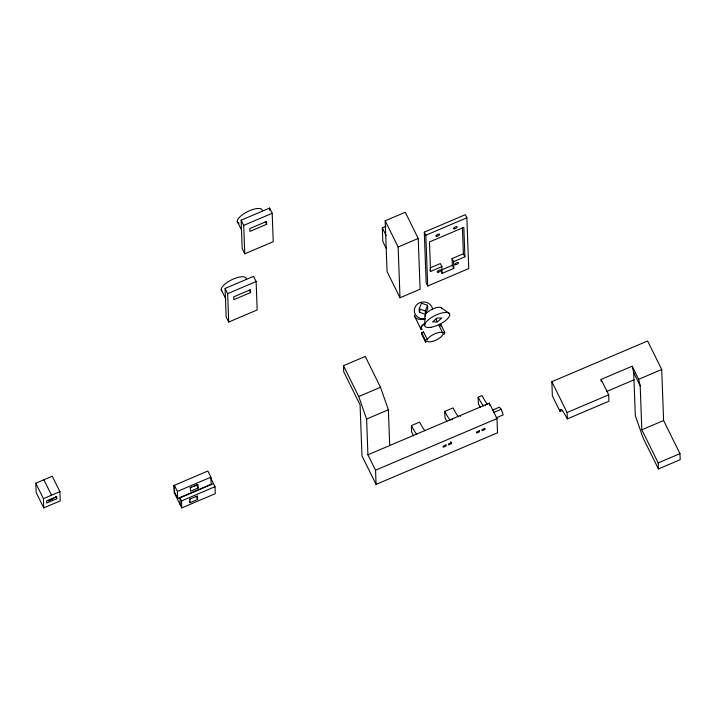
<?xml version="1.0" encoding="UTF-8"?>
<svg xmlns="http://www.w3.org/2000/svg" width="716" height="716" viewBox="0 0 716 716"><rect width="100%" height="100%" fill="white"/><g stroke="black" fill="none" stroke-linecap="round" stroke-linejoin="round"><path stroke-width="1.07" d="M424.651 325.315L425.027 315.828M425.51 341.962L425.456 340.413L427.336 339.608L423.532 331.902L421.643 332.707L421.706 334.256L425.51 341.962L427.434 341.246A8.744 3.115 -26.3 0 0 435.212 340.476A8.744 3.115 -26.3 0 0 442.801 334.712L444.717 333.799L444.654 332.251L440.85 324.545L438.962 325.341L442.774 333.047L444.654 332.251M423.317 332.779L423.532 331.902M427.336 339.608L427.363 339.5A8.744 3.115 -26.3 0 1 434.961 333.737A8.744 3.115 -26.3 0 1 442.739 332.967L442.774 333.047M440.904 326.093L440.85 324.545M419.209 308.838L421.5 303.208L427.586 305.285L427.712 308.65L425.429 314.288L419.334 312.212L419.209 308.838L425.304 310.914L425.429 314.288M419.334 312.212L420.095 310.332M425.304 310.914L427.586 305.285M53.852 498.273L48.079 500.726M437.288 321.923L441.826 318.011L437.145 318.02L432.607 321.931L437.288 321.923L435.856 319.032M241.14 220.188L269.619 208.079L272.187 213.279L273.235 241.686L244.756 253.795L242.187 248.595L241.14 220.188L243.709 225.388L244.756 253.795M243.709 225.388L272.187 213.279M266.638 224.296L249.884 231.42L249.786 228.574L266.531 221.459L266.638 224.296L265.35 221.7M225.084 288.45L253.562 276.34L256.131 281.54L257.178 309.947L228.699 322.057L226.131 316.857L225.084 288.45L227.652 293.65L228.699 322.057M385.181 220.796L405.283 212.249L418.233 238.455L420.113 289.228L400.011 297.775L387.061 271.57L385.181 220.796L398.132 247.002L400.011 297.775M227.652 293.65L256.131 281.54M386.157 248.264L382.818 241.516L382.317 227.849L385.942 226.31M250.582 292.558L233.828 299.682L233.729 296.836L250.475 289.72L250.582 292.558L249.293 289.962M424.293 232.145L465.337 214.702L466.859 217.78L468.738 268.563L427.703 286.006L426.172 282.927L424.293 232.145L425.823 235.233L427.703 286.006M398.132 247.002L418.233 238.455M425.823 235.233L466.859 217.78M430.065 267.927L440.349 263.56L441.87 266.638L442.121 273.387L453.846 268.402L453.595 261.653L452.073 258.574L463.386 253.768L462.411 227.563M429.806 269.905L430.567 271.445L441.87 266.638M453.595 261.653L464.908 256.847L463.816 227.375L429.475 241.972L430.567 271.445M441.575 269.887L452.324 265.314L452.073 258.574M35.8 483.237L52.277 476.23L59.893 491.65L60.233 500.878L43.757 507.886L36.14 492.465L35.8 483.237L43.416 498.649L43.757 507.886M376.07 484.41L375.542 470.206L367.926 454.794L489.377 403.162L496.993 418.583L497.513 432.786L376.07 484.41L361.974 455.895L360.085 404.871L343.707 371.738L343.483 365.697L365.258 356.443L380.491 387.267L388.376 409.785L389.701 445.531M43.416 498.649L59.893 491.65M48.464 500.77L52.483 499.061M56.752 498.757L46.701 503.026L46.621 500.896L56.671 496.627L56.752 498.757L55.606 496.439M367.926 454.794L366.601 419.039L358.716 396.53L380.491 387.267M210.683 477.921L215.015 486.692L215.274 493.673L181.774 507.921L174.149 492.51L173.899 485.52L207.846 471.012L210.889 477.178L211.157 484.276L177.649 498.524L174.606 492.357L174.337 485.251L177.389 491.418L177.649 498.524M177.389 491.418L210.889 477.178M189.883 487.784L191.557 487.077M194.072 486.003L196.587 484.938L198.108 488.026L190.563 491.23L190.438 487.677L197.974 484.472L198.108 488.026M180.244 504.834L179.984 497.853L213.493 483.613M366.601 419.039L388.376 409.785M181.774 507.921L181.515 500.94L215.015 486.692M189.507 499.222L197.491 495.946L197.625 499.5L190.089 502.704L189.319 501.164M413.535 435.838L411.628 431.99L411.396 425.59L419.639 422.091A19.708 2.909 67 0 0 425.044 430.746M446.909 421.652L445.003 417.804L444.761 411.414L453.004 407.905A19.708 2.909 67 0 0 458.419 416.56M480.275 407.467L478.369 403.618L478.136 397.228L482.047 395.563A19.708 2.909 67 0 0 487.453 404.218M601.082 379.417L608.698 394.829L608.931 401.22L567.323 418.905A19.708 2.909 67 0 0 559.993 411.306L552.376 395.894L551.848 381.691L647.613 340.977L661.709 369.501L663.598 420.516L679.976 453.658L680.2 459.69L658.425 468.944L643.183 438.12L635.307 415.602L633.723 372.75L632.174 366.198L601.082 379.417L601.163 381.601M492.402 410.143L499.365 407.189L501.209 409.266L503.178 414.895L496.215 417.858M493.243 412.649L501.209 409.266M375.542 470.206L496.993 418.583M451.545 443.669L448.619 444.913L448.574 443.848L451.51 442.604L451.545 443.669L450.579 441.709M559.993 411.306L562.74 410.143M606.667 391.464L633.982 379.856M658.425 468.944L658.201 462.912L641.822 429.77L640.193 385.852L638.654 379.301L661.709 369.501M567.323 418.905L567.09 412.514L608.698 394.829M641.822 429.77L663.598 420.516M658.201 462.912L679.976 453.658M425.044 318.924C421.599 319.685 416.435 320.115 414.618 316.347L414.564 314.986M441.459 307.907L449.299 313.429M632.174 366.198L638.654 379.301M633.723 372.75L640.193 385.852M551.848 381.691L567.09 412.514M463.386 253.768L464.908 256.847M452.324 265.314L453.846 268.402M441.36 271.847L442.121 273.387M382.317 227.849L386.121 235.555M414.618 316.347L420.936 329.136M421.643 332.707L425.456 340.413M343.483 365.697L358.716 396.53M237.247 221.342L241.462 229.881M221.19 289.604L225.871 299.091M196.103 496.412L197.625 499.5M173.899 485.52L174.829 487.417M179.984 497.853L181.515 500.94M43.9 479.792L51.516 495.212M489.377 403.162L489.458 405.346M269.619 208.079L269.699 210.262M189.955 499.15L190.089 502.704M450.176 420.068A19.708 2.909 67 0 1 444.761 411.414M452.091 419.012A19.708 2.909 67 0 1 452.091 419.907M460.334 415.504A19.708 2.909 67 0 1 460.334 416.408M483.542 405.882A19.708 2.909 67 0 1 478.136 397.228M485.466 404.826A19.708 2.909 67 0 1 485.466 405.721M416.801 434.254A19.708 2.909 67 0 1 411.396 425.59M239.028 223.294A13.801 4.923 -26.3 0 1 246.367 212.24A13.801 4.923 -26.3 0 1 262.369 210.665M425.349 316.624A9.201 3.285 -26.3 0 1 432.187 309.205A9.201 3.285 -26.3 0 1 441.781 308.703M221.665 290.803A13.801 4.923 -26.3 0 1 231.912 279.688A13.801 4.923 -26.3 0 1 246.313 278.927M422.163 329.387A8.744 3.115 -26.3 0 1 424.901 323.543M421.805 329.637A9.201 3.285 -26.3 0 1 424.686 323.48M425.036 318.799A9.201 8.485 -2.1 0 1 414.448 311.881A9.201 8.485 -2.1 0 1 422.01 302.071A9.201 8.485 -2.1 0 1 432.598 308.99M446.059 444.913L443.132 446.166L443.168 447.231L446.104 445.978L446.059 444.913M479.434 430.728L476.498 431.981L476.543 433.046L479.469 431.793L479.434 430.728M484.875 428.419L481.949 429.663L481.984 430.728L484.92 429.484L484.875 428.419M431.104 327.257A13.801 4.923 -26.3 0 0 449.782 314.628A13.801 4.923 -26.3 0 0 430.764 318.029A13.801 4.923 -26.3 0 0 431.104 327.257M438.138 272.178A2.067 0.743 -26.3 0 0 440.94 270.281A2.067 0.743 -26.3 0 0 438.094 270.791A2.067 0.743 -26.3 0 0 438.138 272.178M436.814 236.307A2.067 0.743 -26.3 0 0 439.615 234.418A2.067 0.743 -26.3 0 0 436.76 234.929A2.067 0.743 -26.3 0 0 436.814 236.307M455.734 264.696A2.067 0.743 -26.3 0 0 458.535 262.808A2.067 0.743 -26.3 0 0 455.68 263.318A2.067 0.743 -26.3 0 0 455.734 264.696M454.4 228.834A2.067 0.743 -26.3 0 0 457.202 226.936A2.067 0.743 -26.3 0 0 454.356 227.446A2.067 0.743 -26.3 0 0 454.4 228.834"/></g></svg>
